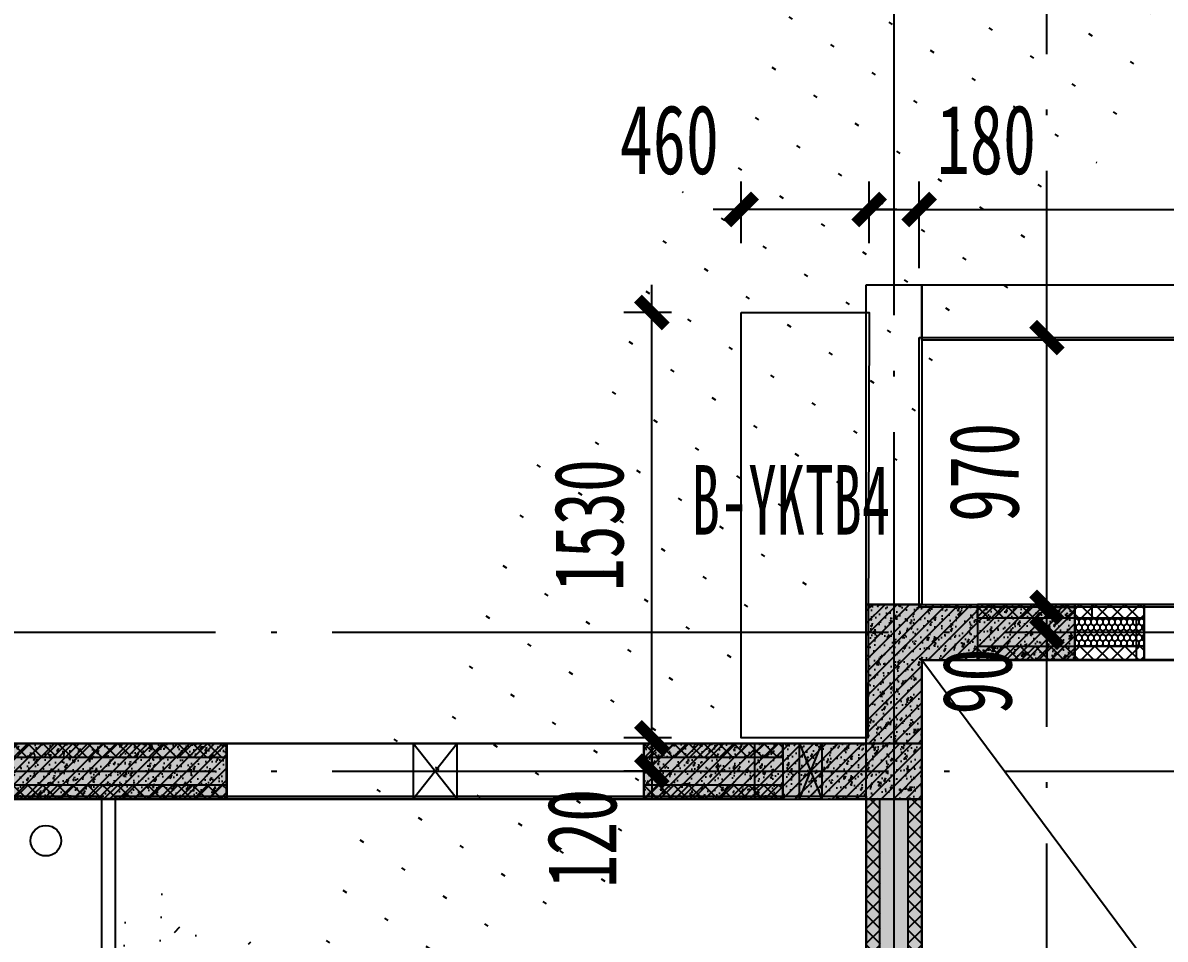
# Model space of a CAD drawing. Extents: x -3200779283 to -8106663, y 659664 to 1123462.
# Drawn here: x -8165133 to -8161025, y 937920 to 941217 of the extents above; entities that cross this region are included whole.
import ezdxf
from ezdxf.enums import TextEntityAlignment as Align

# ---------------------------------------------------------------- set-up
doc = ezdxf.new("R2010")
doc.units = 0
doc.header["$LTSCALE"] = 1000
doc.header["$MEASUREMENT"] = 0
for name, pattern in [('125-墙体$0$CONTINOUS', [0]), ('125-核心筒-标准层$0$CONTINOUS', [0]), ('3#-轴线$0$DOTE', [2.4200000000000004, 2, -0.2, 0.02, -0.2]), ('3#4#5#$0$DASH', [0.35, 0.25, -0.1]), ('DASH', [0.35, 0.25, -0.1])]:
    doc.linetypes.add(name, pattern=pattern)
doc.layers.get('Defpoints').update_dxf_attribs({"color": 30, "linetype": 'DASH'})
for name, color, linetype in [('125-墙体$0$S-SLAB-HOLE', 5, 'Continuous'), ('125-墙体$0$S-WALL', 40, 'Continuous'), ('125-墙体$0$S-WALL-BEAM', 120, 'Continuous'), ('125-墙体$0$S-WALL-COLU', 252, '125-墙体$0$CONTINOUS'), ('125-墙体$0$S-WALL-COLU-HATC', 16, 'Continuous'), ('125-墙体$0$S-WALL-HATC', 253, 'Continuous'), ('125-墙体$0$提结构条件', 7, 'Continuous'), ('125-墙体$0$暖-首层和标准层暖通套管_TZ$0$H-暖洞-穿梁', 3, 'Continuous'), ('125-核心筒-标准层$0$HATCH', 254, 'Continuous'), ('125-核心筒-标准层$0$S-SLAB-HOLE', 5, 'Continuous'), ('125-核心筒-标准层$0$S-WALL', 40, 'Continuous'), ('125-核心筒-标准层$0$S-WALL-BEAM', 120, 'Continuous'), ('125-核心筒-标准层$0$S-WALL-COLU', 252, '125-核心筒-标准层$0$CONTINOUS'), ('125-核心筒-标准层$0$S-WALL-COLU-HATC', 16, 'Continuous'), ('125-核心筒-标准层$0$S-WALL-HATC', 253, 'Continuous'), ('3#-轴线$0$A-ANNO-DOTE', 10, '3#-轴线$0$DOTE'), ('3#4#5#$0$00-板边线', 7, 'Continuous'), ('3#4#5#$0$PC-SLAB', 6, '3#4#5#$0$DASH'), ('3#4#5#$0$S-ANNO-TEXT', 7, 'Continuous'), ('3#4#5#$0$S-DIMS-SLAB', 120, 'Continuous'), ('3#4#5#$0$S-PC-FQ', 4, 'Continuous'), ('3#4#5#$0$S-PC-FQ-WYQ', 4, 'Continuous'), ('3#4#5#$0$S-PC-SLAB', 6, 'Continuous'), ('3#4#5#$0$S-WALL-HATC', 253, 'Continuous')]:
    doc.layers.add(name, color=color, linetype=linetype)
doc.styles.add('3#4#5#$0$外部参照 1$0$宋体', font='', dxfattribs={"width": 0.8})
doc.styles.add('3#4#5#$0$楷体', font='', dxfattribs={"width": 0.7})
doc.styles.get('3#4#5#$0$外部参照 1$0$宋体').set_extended_font_data('SimSun')
doc.styles.get('3#4#5#$0$楷体').set_extended_font_data('KaiTi_GB2312')
doc.dimstyles.new('3#4#5#$0$TSSD_100_100', dxfattribs={"dimtxt": 250, "dimasz": 100, "dimexe": 100, "dimexo": 250, "dimgap": 100, "dimtad": 1, "dimdec": 0, "dimzin": 0, "dimdsep": 46, "dimtxsty": '3#4#5#$0$楷体', "dimblk": '3#4#5#$0$_ArchTick', "dimcen": 0, "dimdle": 100, "dimclrt": 7, "dimadec": 0, "dimazin": 0, "dimtfac": 1, "dimtdec": 0, "dimtix": 1, "dimtmove": 2, "dimatfit": 3, "dimfxl": 1, "dimtolj": 1, "dimtzin": 0, "dimarcsym": 0})
pattern_1 = [(225, (-650407.2216447918, -531464.0182287013), (26.94076836320745, -26.94076836320746), []), (315, (-650407.2216447918, -531464.0182287013), (26.94076836320746, 26.94076836320745), [])]
pattern_2 = [(225, (-650407.2216447843, -531614.0182259246), (26.94076836320745, -26.94076836320746), []), (315, (-650407.2216447843, -531614.0182259246), (26.94076836320746, 26.94076836320745), [])]
pattern_3 = [(269.994290487128, (110828.0983717282, 3091305.449310958), (10.82344901253679, -18.75107864760912), [12.5, -25]), (29.99429048712797, (110828.0983717282, 3091305.449310958), (10.82718595092106, 18.74892112522701), [12.5, -25]), (329.994290487128, (110828.0983717282, 3091305.449310958), (21.65063496345785, -0.002157522382106803), [-25, 12.5])]

# ---------------------------------------------------------------- blocks, each defined once
blk = doc.blocks.new('3#4#5#$0$B-YNQ2')
at = {"layer": '3#4#5#$0$S-PC-FQ-WYQ'}
h = blk.add_hatch(dxfattribs=at)
h.set_pattern_fill('ANSI37', color=256, scale=12, angle=90)
h.set_pattern_definition([(135, (-988908.0325066783, 837089.8351959386), (-26.94076836320746, -26.94076836320745), []), (225, (-988908.0325066783, 837089.8351959386), (26.94076836320745, -26.94076836320746), [])])
h.paths.add_polyline_path([(-127105.3843353875, 321688.4222274119), (-127055.3843353875, 321688.4222274119), (-127055.6225355351, 324388.4186985985), (-127105.6225355351, 324388.4186985985)])
h = blk.add_hatch(dxfattribs=at)
h.set_pattern_fill('ANSI37', color=256, scale=12, angle=90)
h.set_pattern_definition([(135, (-988758.0325094552, 837089.835195946), (-26.94076836320746, -26.94076836320745), []), (225, (-988758.0325094552, 837089.835195946), (26.94076836320745, -26.94076836320746), [])])
h.paths.add_polyline_path([(-126955.3843381647, 321688.4222274194), (-126905.3843381647, 321688.4222274194), (-126905.6225383123, 324388.418698606), (-126955.6225383123, 324388.418698606)])
for points in [[(-127105.3843353875, 321688.4222274119), (-127055.3843353875, 321688.4222274119), (-127055.6225355351, 324388.4186985985), (-127105.6225355351, 324388.4186985985)], [(-127105.6225358211, 324388.4186985985), (-126905.6225354774, 324388.4186985985), (-126905.3843353298, 321688.4222274194), (-127105.3843356734, 321688.4222274194)], [(-126955.3843381647, 321688.4222274194), (-126905.3843381647, 321688.4222274194), (-126905.6225383123, 324388.418698606), (-126955.6225383123, 324388.418698606)]]:
    blk.add_lwpolyline(points, close=True, dxfattribs=at)
blk = doc.blocks.new('3#4#5#$0$B-YWQ2')
at = {"layer": '3#4#5#$0$S-PC-FQ-WYQ'}
h = blk.add_hatch(dxfattribs=at)
h.set_pattern_fill('ANSI37', color=256, scale=12, angle=180)
h.set_pattern_definition([(225, (-655807.1767984, -531964.0314528265), (26.94076836320745, -26.94076836320746), []), (315, (-655807.1767984, -531964.0314528265), (26.94076836320746, 26.94076836320745), [])])
h.paths.add_polyline_path([(-141605.7606210168, 329838.3781581313), (-141605.7606210168, 329888.3781581313), (-142605.76030106, 329888.3785183162), (-142605.76030106, 329838.3785183162)])
h = blk.add_hatch(dxfattribs=at)
h.set_pattern_fill('ANSI37', color=256, scale=12, angle=180)
h.set_pattern_definition([(225, (-653107.1819316256, -531964.0318592056), (26.94076836320745, -26.94076836320746), []), (315, (-653107.1819316256, -531964.0318592056), (26.94076836320746, 26.94076836320745), [])])
h.paths.add_polyline_path([(-139605.8072693339, 329838.3779761113), (-139605.8072693339, 329888.3779761113), (-140105.7606210243, 329888.3781071344), (-140105.7606210243, 329838.3781071344)])
h = blk.add_hatch(dxfattribs=at)
h.set_pattern_fill('ANSI37', color=256, scale=12, angle=180)
h.set_pattern_definition([(225, (-655807.1767983926, -532114.0314500495), (26.94076836320745, -26.94076836320746), []), (315, (-655807.1767983926, -532114.0314500495), (26.94076836320746, 26.94076836320745), [])])
h.paths.add_polyline_path([(-141605.7606210094, 329688.3781609085), (-141605.7606210094, 329738.3781609085), (-142605.7603010526, 329738.3785210934), (-142605.7603010526, 329688.3785210934)])
h = blk.add_hatch(dxfattribs=at)
h.set_pattern_fill('ANSI37', color=256, scale=12, angle=180)
h.set_pattern_definition([(225, (-653107.1819316181, -532114.0318564288), (26.94076836320745, -26.94076836320746), []), (315, (-653107.1819316181, -532114.0318564288), (26.94076836320746, 26.94076836320745), [])])
h.paths.add_polyline_path([(-139605.8072693264, 329688.3779788885), (-139605.8072693264, 329738.3779788885), (-140105.7606210168, 329738.3781099116), (-140105.7606210168, 329688.3781099116)])
for points in [[(-141605.7606210168, 329838.3781581313), (-141605.7606210168, 329888.3781581313), (-142605.76030106, 329888.3785183162), (-142605.76030106, 329838.3785183162)], [(-142605.7603010526, 329688.3785208075), (-142605.7603010526, 329888.3785211511), (-141605.7606210168, 329888.3781609662), (-141605.7606210168, 329688.3781606226)], [(-141605.7606210168, 329888.3782881502), (-140105.7606888157, 329888.3782833477), (-140105.7606888157, 329688.378028636), (-141605.7606210168, 329688.3780334386)], [(-139605.8072693339, 329838.3779761113), (-139605.8072693339, 329888.3779761113), (-140105.7606210243, 329888.3781071344), (-140105.7606210243, 329838.3781071344)], [(-140105.7606210168, 329688.3781096257), (-140105.7606210168, 329888.3781099693), (-139605.8072693339, 329888.3779789462), (-139605.8072693339, 329688.3779786025)], [(-141605.7606210094, 329688.3781609085), (-141605.7606210094, 329738.3781609085), (-142605.7603010526, 329738.3785210934), (-142605.7603010526, 329688.3785210934)], [(-139605.8072693264, 329688.3779788885), (-139605.8072693264, 329738.3779788885), (-140105.7606210168, 329738.3781099116), (-140105.7606210168, 329688.3781099116)]]:
    blk.add_lwpolyline(points, close=True, dxfattribs=at)
blk = doc.blocks.new('3#4#5#$0$B-YWQ3')
at = {"layer": '3#4#5#$0$S-PC-FQ'}
h = blk.add_hatch(dxfattribs=at)
h.set_pattern_fill('HONEY', color=6, scale=100, angle=-90.00570951287202)
h.set_pattern_definition(pattern_3)
h.paths.add_polyline_path([(-138305.9950628587, 330338.3942316874), (-138306.0050278385, 330238.3942321839), (-138556.0100336152, 330238.3917263955), (-138556.0000686354, 330338.391725899)])
h = blk.add_hatch(dxfattribs=at)
h.set_pattern_fill('HONEY', color=6, scale=100, angle=-90.00570951287202)
h.set_pattern_definition(pattern_3)
h.paths.add_polyline_path([(-137306.0050511253, 330338.3942316874), (-137305.9950861455, 330238.3942321839), (-137055.9900803688, 330238.3917263955), (-137056.0000453486, 330338.391725899)])
at = {"layer": '3#4#5#$0$S-PC-FQ-WYQ'}
h = blk.add_hatch(dxfattribs=at)
h.set_pattern_fill('ANSI37', color=256, scale=12, angle=180)
h.set_pattern_definition(pattern_1)
h.paths.add_polyline_path([(-138905.8095192583, 330388.3917027524), (-138905.8095192583, 330338.3917027524), (-138306.0000686279, 330338.3917424412), (-138306.0000686279, 330388.3917424412)])
h = blk.add_hatch(dxfattribs=at)
h.set_pattern_fill('ANSI37', color=256, scale=12, angle=180)
h.set_pattern_definition(pattern_1)
h.paths.add_polyline_path([(-136705.800822203, 330338.3917027524), (-136705.800822203, 330388.3917027524), (-137306.0000686428, 330388.3917424412), (-137306.0000686428, 330338.3917424412)])
h = blk.add_hatch(dxfattribs=at)
h.set_pattern_fill('ANSI37', color=256, scale=12, angle=180)
h.set_pattern_definition(pattern_2)
h.paths.add_polyline_path([(-138905.8095192658, 330238.3917055296), (-138905.8095192658, 330188.3917055296), (-138306.0000686354, 330188.3917452184), (-138306.0000686354, 330238.3917452184)])
h = blk.add_hatch(dxfattribs=at)
h.set_pattern_fill('ANSI37', color=256, scale=12, angle=180)
h.set_pattern_definition(pattern_2)
h.paths.add_polyline_path([(-136705.8008221956, 330188.3917055296), (-136705.8008221956, 330238.3917055296), (-137306.0000686354, 330238.3917452184), (-137306.0000686354, 330188.3917452184)])
at = {"layer": '3#4#5#$0$S-PC-FQ', "color": 6}
for points in [[(-138305.9950628587, 330338.3942316874), (-138306.0050278385, 330238.3942321839), (-138556.0100336152, 330238.3917263955), (-138556.0000686354, 330338.391725899)], [(-137306.0050511253, 330338.3942316874), (-137305.9950861455, 330238.3942321839), (-137055.9900803688, 330238.3917263955), (-137056.0000453486, 330338.391725899)]]:
    blk.add_lwpolyline(points, close=True, dxfattribs=at)
at = {"layer": '3#4#5#$0$S-PC-FQ-WYQ'}
for points in [[(-138306.0000686354, 330188.3917449325), (-138306.0000686354, 330388.3917452762), (-138905.8095192583, 330388.3917055874), (-138905.8095192583, 330188.3917052437)], [(-138905.8095192583, 330338.3917027524), (-138905.8095192583, 330388.3917027524), (-138306.0000686279, 330388.3917424412), (-138306.0000686279, 330338.3917424412)], [(-138306.0000453486, 330388.3917424412), (-137306.0000686354, 330388.3917424412), (-137306.0000686354, 330188.3917449325), (-138306.0000453486, 330188.3917449325)], [(-137306.0000686354, 330188.3917449325), (-137306.0000686354, 330388.3917452762), (-136705.800822203, 330388.3917055874), (-136705.800822203, 330188.3917052437)], [(-136705.800822203, 330338.3917027524), (-136705.800822203, 330388.3917027524), (-137306.0000686428, 330388.3917424412), (-137306.0000686428, 330338.3917424412)], [(-138905.8095192658, 330188.3917055296), (-138905.8095192658, 330238.3917055296), (-138306.0000686354, 330238.3917452184), (-138306.0000686354, 330188.3917452184)], [(-136705.8008221956, 330188.3917055296), (-136705.8008221956, 330238.3917055296), (-137306.0000686354, 330238.3917452184), (-137306.0000686354, 330188.3917452184)]]:
    blk.add_lwpolyline(points, close=True, dxfattribs=at)
blk = doc.blocks.new('3#4#5#$0$A$C53EF3948')
at = {"layer": '3#4#5#$0$S-PC-FQ-WYQ'}
for name, p in [('3#4#5#$0$B-YWQ3', (148006.0000690809, -329888.3812170064)), ('3#4#5#$0$B-YWQ2', (148006.0000690809, -329888.3812170064)), ('3#4#5#$0$B-YNQ2', (135805.1797479162, -324588.5839899576))]:
    blk.add_blockref(name, p, dxfattribs=at)
blk = doc.blocks.new('3#4#5#$0$_ArchTick')
at = {"color": 0, "linetype": 'ByBlock', "const_width": 0.4}
blk.add_lwpolyline([(-0.5, -0.5), (0.5, 0.5)], dxfattribs=at)
blk = doc.blocks.new('*D943')
at = {"layer": '3#4#5#$0$S-DIMS-SLAB', "color": 0, "lineweight": -2, "transparency": 16777216}
for p, q in [((8890.240622541343, 13009.88221388761), (8890.240622541343, 13320.70218294321)), ((11510.43395399133, 13009.88221388761), (11510.43395399133, 13320.70218294321)), ((8790.240622541343, 13220.70218294321), (11610.43395399133, 13220.70218294321))]:
    blk.add_line(p, q, dxfattribs=at)
at = {"layer": 'Defpoints', "color": 0, "transparency": 16777216}
for p in [(11510.43395399133, 13220.70218294321), (8890.240622541343, 12759.88221388761), (11510.43395399133, 12759.88221388761)]:
    blk.add_point(p, dxfattribs=at)
at = {"layer": '3#4#5#$0$S-DIMS-SLAB', "color": 0, "lineweight": -2, "transparency": 16777216, "xscale": 100, "yscale": 100, "zscale": 100, "rotation": 180}
blk.add_blockref('3#4#5#$0$_ArchTick', (8890.240622541343, 13220.70218294321), dxfattribs=at)
at = {"layer": '3#4#5#$0$S-DIMS-SLAB', "color": 0, "lineweight": -2, "transparency": 16777216, "xscale": 100, "yscale": 100, "zscale": 100}
blk.add_blockref('3#4#5#$0$_ArchTick', (11510.43395399133, 13220.70218294321), dxfattribs=at)
at = {"layer": '3#4#5#$0$S-DIMS-SLAB', "color": 7, "transparency": 16777216, "insert": (10200.33728826634, 13445.70218294321), "char_height": 250, "attachment_point": 5, "style": '3#4#5#$0$楷体'}
blk.add_mtext('\\A1;2620', dxfattribs=at)
blk = doc.blocks.new('*D945')
at = {"layer": '3#4#5#$0$S-DIMS-SLAB', "color": 0, "lineweight": -2, "transparency": 16777216}
for p, q in [((8250.01515766402, 13099.82730366266), (8250.01515766402, 13320.70218294321)), ((8710.434080784733, 13099.82730366266), (8710.434080784733, 13320.70218294321)), ((8810.434080784733, 13220.70218294321), (8150.01515766402, 13220.70218294321))]:
    blk.add_line(p, q, dxfattribs=at)
at = {"layer": 'Defpoints', "color": 0, "transparency": 16777216}
for p in [(8250.01515766402, 13220.70218294321), (8250.01515766402, 12849.82730366266), (8710.434080784733, 12849.82730366266)]:
    blk.add_point(p, dxfattribs=at)
at = {"layer": '3#4#5#$0$S-DIMS-SLAB', "color": 0, "lineweight": -2, "transparency": 16777216, "xscale": 100, "yscale": 100, "zscale": 100, "rotation": 180}
blk.add_blockref('3#4#5#$0$_ArchTick', (8250.01515766402, 13220.70218294321), dxfattribs=at)
at = {"layer": '3#4#5#$0$S-DIMS-SLAB', "color": 0, "lineweight": -2, "transparency": 16777216, "xscale": 100, "yscale": 100, "zscale": 100}
blk.add_blockref('3#4#5#$0$_ArchTick', (8710.434080784733, 13220.70218294321), dxfattribs=at)
at = {"layer": '3#4#5#$0$S-DIMS-SLAB', "color": 7, "transparency": 16777216, "insert": (7991.938234587084, 13470.70218294321), "char_height": 250, "attachment_point": 5, "style": '3#4#5#$0$楷体'}
blk.add_mtext('\\A1;460', dxfattribs=at)
blk = doc.blocks.new('*D947')
at = {"layer": '3#4#5#$0$S-DIMS-SLAB', "color": 0, "lineweight": -2, "transparency": 16777216}
for p, q in [((7928.881143278679, 11219.72477412675), (7928.881143278679, 12949.83167717327)), ((8000.004708874219, 12849.83167717327), (7828.881143278679, 12849.83167717327)), ((8000.004708874217, 11319.72477412675), (7828.881143278679, 11319.72477412675))]:
    blk.add_line(p, q, dxfattribs=at)
at = {"layer": 'Defpoints', "color": 0, "transparency": 16777216}
for p in [(7928.881143278679, 12849.83167717327), (8250.004708874218, 12849.83167717327), (8250.004708874218, 11319.72477412675)]:
    blk.add_point(p, dxfattribs=at)
at = {"layer": '3#4#5#$0$S-DIMS-SLAB', "color": 0, "lineweight": -2, "transparency": 16777216, "xscale": 100, "yscale": 100, "zscale": 100}
for p, rotation in [((7928.881143278679, 12849.83167717327), 90), ((7928.881143278679, 11319.72477412675), 270)]:
    blk.add_blockref('3#4#5#$0$_ArchTick', p, dxfattribs=dict(at, rotation=rotation))
at = {"layer": '3#4#5#$0$S-DIMS-SLAB', "color": 7, "transparency": 16777216, "insert": (7703.881143278681, 12084.77822565001), "char_height": 250, "attachment_point": 5, "rotation": 90, "style": '3#4#5#$0$楷体'}
blk.add_mtext('\\A1;1530', dxfattribs=at)
blk = doc.blocks.new('*D948')
at = {"layer": '3#4#5#$0$S-DIMS-SLAB', "color": 0, "lineweight": -2, "transparency": 16777216}
for p, q in [((9350.000196750543, 11689.87114807763), (9350.000196750541, 12859.88221388762)), ((9349.998255651826, 12759.88221388762), (9450.000196750541, 12759.88221388762)), ((9349.998255651826, 11789.87114807763), (9450.000196750543, 11789.87114807763))]:
    blk.add_line(p, q, dxfattribs=at)
at = {"layer": 'Defpoints', "color": 0, "transparency": 16777216}
for p in [(9099.998255651826, 12759.88221388762), (9350.000196750541, 12759.88221388762), (9099.998255651826, 11789.87114807763)]:
    blk.add_point(p, dxfattribs=at)
at = {"layer": '3#4#5#$0$S-DIMS-SLAB', "color": 0, "lineweight": -2, "transparency": 16777216, "xscale": 100, "yscale": 100, "zscale": 100}
for p, rotation in [((9350.000196750541, 12759.88221388762), 90), ((9350.000196750543, 11789.87114807763), 270)]:
    blk.add_blockref('3#4#5#$0$_ArchTick', p, dxfattribs=dict(at, rotation=rotation))
at = {"layer": '3#4#5#$0$S-DIMS-SLAB', "color": 7, "transparency": 16777216, "insert": (9125.000196750543, 12274.87668098262), "char_height": 250, "attachment_point": 5, "rotation": 90, "style": '3#4#5#$0$楷体'}
blk.add_mtext('\\A1;970', dxfattribs=at)
blk = doc.blocks.new('3#4#5#$0$悬挑板-北侧')
at = {"layer": '3#4#5#$0$S-PC-SLAB'}
for points in [[(-262899.7262011849, 92469.8665362058), (-262439.3072780642, 92469.8665362058), (-262444.4097202264, 90939.76404641056), (-262899.738294493, 90939.76400666893)], [(-262259.5007363076, 92379.92144643073), (-259639.3074048576, 92379.92144643073), (-259639.3074048576, 91409.91038062074), (-262259.5007363076, 91409.91038062074)]]:
    blk.add_lwpolyline(points, close=True, dxfattribs=at)
blk = doc.blocks.new('*D977')
at = {"layer": '3#4#5#$0$S-DIMS-SLAB', "color": 0, "lineweight": -2, "transparency": 16777216}
for p, q in [((9350.000196750658, 11789.8716690816), (9350.000196750658, 11889.8716690816)), ((9349.998255651826, 11789.8716690816), (9450.000196750658, 11789.8716690816)), ((9350.000196750658, 11699.72141040708), (9350.000196750658, 11789.8716690816)), ((9349.998255651826, 11699.72141040708), (9450.000196750658, 11699.72141040708)), ((9350.000196750658, 11699.72141040708), (9350.000196750658, 11599.72141040708))]:
    blk.add_line(p, q, dxfattribs=at)
at = {"layer": 'Defpoints', "color": 0, "transparency": 16777216}
for p in [(9099.998255651826, 11789.8716690816), (9350.000196750658, 11789.8716690816), (9099.998255651826, 11699.72141040708)]:
    blk.add_point(p, dxfattribs=at)
at = {"layer": '3#4#5#$0$S-DIMS-SLAB', "color": 0, "lineweight": -2, "transparency": 16777216, "xscale": 100, "yscale": 100, "zscale": 100}
for p, rotation in [((9350.000196750658, 11789.8716690816), 270), ((9350.000196750658, 11699.72141040708), 90)]:
    blk.add_blockref('3#4#5#$0$_ArchTick', p, dxfattribs=dict(at, rotation=rotation))
at = {"layer": '3#4#5#$0$S-DIMS-SLAB', "color": 7, "transparency": 16777216, "insert": (9100.000196750538, 11522.41371809941), "char_height": 250, "attachment_point": 5, "rotation": 90, "style": '3#4#5#$0$楷体'}
blk.add_mtext('\\A1;90', dxfattribs=at)
blk = doc.blocks.new('*D989')
at = {"layer": '3#4#5#$0$S-DIMS-SLAB', "color": 0, "lineweight": -2, "transparency": 16777216}
for p, q in [((7928.881143278912, 11319.86512296481), (7928.881143278912, 11419.86512296481)), ((8000.004708874217, 11319.86512296481), (7828.881143278912, 11319.86512296481)), ((7928.881143278912, 11319.86512296481), (7928.881143278912, 11199.99999999977)), ((8000.004708874217, 11199.99999999977), (7828.881143278912, 11199.99999999977)), ((7928.881143278912, 11199.99999999977), (7928.881143278912, 11099.99999999977))]:
    blk.add_line(p, q, dxfattribs=at)
at = {"layer": 'Defpoints', "color": 0, "transparency": 16777216}
for p in [(8250.004708874218, 11319.86512296481), (7928.881143278912, 11199.99999999977), (8250.004708874218, 11199.99999999977)]:
    blk.add_point(p, dxfattribs=at)
at = {"layer": '3#4#5#$0$S-DIMS-SLAB', "color": 0, "lineweight": -2, "transparency": 16777216, "xscale": 100, "yscale": 100, "zscale": 100}
for p, rotation in [((7928.881143278912, 11319.86512296481), 270), ((7928.881143278912, 11199.99999999977), 90)]:
    blk.add_blockref('3#4#5#$0$_ArchTick', p, dxfattribs=dict(at, rotation=rotation))
at = {"layer": '3#4#5#$0$S-DIMS-SLAB', "color": 7, "transparency": 16777216, "insert": (7678.881143278792, 10958.0769230767), "char_height": 250, "attachment_point": 5, "rotation": 90, "style": '3#4#5#$0$楷体'}
blk.add_mtext('\\A1;120', dxfattribs=at)
blk = doc.blocks.new('*D990')
at = {"layer": '3#4#5#$0$S-DIMS-SLAB', "color": 0, "lineweight": -2, "transparency": 16777216}
for p, q in [((8710.434080784733, 13099.82730366266), (8710.434080784733, 13320.70218294321)), ((8890.240622541343, 13009.88221388761), (8890.240622541343, 13320.70218294321)), ((8710.434080784733, 13220.70218294321), (8610.434080784733, 13220.70218294321)), ((8710.434080784733, 13220.70218294321), (8890.240622541343, 13220.70218294321)), ((8890.240622541343, 13220.70218294321), (8990.240622541343, 13220.70218294321))]:
    blk.add_line(p, q, dxfattribs=at)
at = {"layer": 'Defpoints', "color": 0, "transparency": 16777216}
for p in [(8890.240622541343, 13220.70218294321), (8710.434080784733, 12849.82730366266), (8890.240622541343, 12759.88221388761)]:
    blk.add_point(p, dxfattribs=at)
at = {"layer": '3#4#5#$0$S-DIMS-SLAB', "color": 0, "lineweight": -2, "transparency": 16777216, "xscale": 100, "yscale": 100, "zscale": 100}
blk.add_blockref('3#4#5#$0$_ArchTick', (8710.434080784733, 13220.70218294321), dxfattribs=at)
at = {"layer": '3#4#5#$0$S-DIMS-SLAB', "color": 0, "lineweight": -2, "transparency": 16777216, "xscale": 100, "yscale": 100, "zscale": 100, "rotation": 180}
blk.add_blockref('3#4#5#$0$_ArchTick', (8890.240622541343, 13220.70218294321), dxfattribs=at)
at = {"layer": '3#4#5#$0$S-DIMS-SLAB', "color": 7, "transparency": 16777216, "insert": (9132.163699464407, 13470.70218294321), "char_height": 250, "attachment_point": 5, "style": '3#4#5#$0$楷体'}
blk.add_mtext('\\A1;180', dxfattribs=at)
blk = doc.blocks.new('3#4#5#$0$ban111')
at = {"layer": '3#4#5#$0$S-WALL-HATC', "ltscale": 100}
h = blk.add_hatch(dxfattribs=at)
h.set_pattern_fill('AR-CONC', color=256, scale=25, angle=-360.0000000000001, style=0)
h.set_pattern_definition([(49.99999999999994, (-2021081921.688322, 37341211722.80318), (179.3150456501884, -15.68803374564894), [18.75, -206.25]), (355, (-2021081921.688322, 37341211722.80318), (-34.68783340324983, 188.048033425003), [15, -165]), (100.4513999999999, (-2021081906.745402, 37341211721.49584), (144.6273454285055, 172.3598855152383), [15.93504749999993, -175.2855279999988]), (46.18419999999992, (-2021081921.688322, 37341211772.80318), (266.8102621564111, -41.37975358225476), [28.125, -309.3749999999999]), (96.63559999999993, (-2021081899.454136, 37341211769.35485), (233.6656763871761, 243.5294677251102), [23.90257199999984, -262.9282499999974]), (351.1841999999999, (-2021081921.688322, 37341211772.80318), (233.665486283407, 243.5296502313309), [22.49999999999984, -247.4999999999987]), (20.99999999999995, (-2021081896.688322, 37341211760.30318), (149.2267630296153, -100.6547226663348), [18.75, -206.25]), (326, (-2021081896.688322, 37341211760.30318), (60.8288329803956, 181.2875112617132), [15, -165]), (71.45139999999999, (-2021081884.252764, 37341211751.91528), (210.0556571453726, 80.63262417748791), [15.9350475, -175.285528]), (37.49999999999994, (-2021081921.688322, 37341211722.80318), (3.039963829322741, 83.22346345782788), [0, -162.9999999999988, 0, -167.4999999999988, 0, -165.6249999999988]), (7.499999999999932, (-2021081921.688322, 37341211722.80318), (65.76738436053724, 98.60292797059), [0, -95.5, 0, -159.25, 0, -63.125]), (327.4999999999999, (-2021081977.438322, 37341211722.80318), (133.4556090431022, -5.638717933595058), [0, -62.49999999999999, 0, -195, 0, -258.7499999999999]), (317.4999999999999, (-2021082002.438322, 37341211722.80318), (145.7965423355966, 25.0262455830793), [0, -81.25, 0, -129.5, 0, -183.75])])
h.paths.add_polyline_path([(-225982.0008890695, 409975.0001695258), (-225932.0008433646, 409975.0001634318), (-225932.0009347743, 412975.0000455689), (-225982.0009804791, 412975.0000516628)])
at = {"layer": '3#4#5#$0$S-PC-SLAB'}
for points in [[(-228982.0009347743, 409965.0000553694), (-228982.0009347743, 412985.0000553694), (-225982.0009347743, 412985.0000553694), (-225982.0009347743, 409965.0000553694)], [(-225932.0008750532, 409965.0001437321), (-225932.0008750532, 412985.0001437321), (-223232.0008750532, 412985.0001437321), (-223232.0008750532, 409965.0001437321)]]:
    blk.add_lwpolyline(points, close=True, dxfattribs=at)
at = {"layer": '3#4#5#$0$S-WALL-HATC', "ltscale": 100}
blk.add_lwpolyline([(-225982.0008890695, 409975.0001695258), (-225932.0008433646, 409975.0001634318), (-225932.0009347743, 412975.0000455689), (-225982.0009804791, 412975.0000516628)], close=True, dxfattribs=at)
blk = doc.blocks.new('3#4#5#$0$5#')
at = {"layer": '3#4#5#$0$S-ANNO-TEXT'}
blk.add_blockref('3#4#5#$0$ban111', (378828.8026710108, -247399.8572734847), dxfattribs=at)
blk = doc.blocks.new('125-墙体$0$tretyyt')
at = {"layer": '125-墙体$0$暖-首层和标准层暖通套管_TZ$0$H-暖洞-穿梁', "color": 5}
for p, q in [((52497.95184686818, 59279.6456090584), (52297.95184694059, 59359.6456090584)), ((52297.95184694059, 59279.6456090584), (52497.95184686818, 59359.6456090584))]:
    blk.add_line(p, q, dxfattribs=at)
blk.add_lwpolyline([(52497.95184686818, 59279.6456090584), (52497.95184686818, 59359.6456090584), (52297.95184694059, 59359.6456090584), (52297.95184694059, 59279.6456090584)], close=True, dxfattribs=at)
blk = doc.blocks.new('125-墙体$0$rtret')
at = {"layer": '125-墙体$0$暖-首层和标准层暖通套管_TZ$0$H-暖洞-穿梁', "color": 3}
for p, q in [((53777.45084473341, 61921.49800726742), (53618.45084473352, 61721.49800733983)), ((53777.45084473341, 61721.49800733983), (53618.45084473352, 61921.49800726742))]:
    blk.add_line(p, q, dxfattribs=at)
blk.add_lwpolyline([(53777.45084473341, 61921.49800726742), (53618.45084473352, 61921.49800726742), (53618.45084473352, 61721.49800733983), (53777.45084473341, 61721.49800733983)], close=True, dxfattribs=at)
blk = doc.blocks.new('125-墙体$0$she')
at = {"layer": '125-墙体$0$提结构条件'}
blk.add_blockref('125-墙体$0$rtret', (-46647.95084473345, -61821.5067575188), dxfattribs=at)
at = {"layer": '125-墙体$0$提结构条件', "xscale": -1, "rotation": 270}
blk.add_blockref('125-墙体$0$tretyyt', (-50919.64560905844, -52397.95078706497), dxfattribs=at)
blk = doc.blocks.new('125-墙体')
at = {"layer": '125-墙体$0$S-WALL-COLU-HATC'}
h = blk.add_hatch(dxfattribs=at)
h.set_pattern_fill('AR-CONC', color=256, scale=10)
h.set_pattern_definition([(49.99999999999999, (14790.72775740876, -241007.8147561451), (71.72601826007535, -6.275213498259511), [7.5, -82.5]), (355, (14790.72775740876, -241007.8147561451), (-13.8751333613, 75.21921337000119), [6, -66]), (100.4514, (14796.70492540876, -241008.3376901451), (57.85093817140216, 68.94395420609536), [6.374018999999982, -70.1142111999997]), (46.18420000000002, (14790.72775740876, -240987.8147561451), (106.7241048625644, -16.55190143290181), [11.24999999999992, -123.7499999999994]), (96.6356, (14799.62143190876, -240989.1940868451), (93.46627055487033, 97.41178709004417), [9.561028799999999, -105.1713]), (351.1842, (14790.72775740876, -240987.8147561451), (93.46619451336272, 97.41186009253246), [9, -99]), (21, (14800.72775740876, -240992.8147561451), (59.69070521184616, -40.26188906653388), [7.5, -82.5]), (326.0000000000001, (14800.72775740876, -240992.8147561451), (24.33153319215817, 72.5150045046853), [6, -66]), (71.4514, (14805.70198070876, -240996.1699167451), (84.02226285814899, 32.25304967099524), [6.374019000000001, -70.1142112]), (37.50000000000001, (14790.72775740876, -241007.8147561451), (1.215985531729067, 33.28938538313115), [0, -65.19999999999999, 0, -67, 0, -66.25]), (7.499999999999999, (14790.72775740876, -241007.8147561451), (26.30695374421486, 39.44117118823603), [0, -38.2, 0, -63.7, 0, -25.25]), (327.5, (14768.42775740876, -241007.8147561451), (53.3822436172409, -2.255487173437976), [0, -25, 0, -78, 0, -103.5]), (317.5, (14758.42775740876, -241007.8147561451), (58.31861693423862, 10.01049823323177), [0, -32.5, 0, -51.8, 0, -73.5])])
h.paths.add_polyline_path([(6300, -99.9995030995342), (6300, 100.0004969004658), (5300, 99.99939752748469), (5300, -100.0006024725153)])
h = blk.add_hatch(dxfattribs=at)
h.set_pattern_fill('ANSI31', color=256, scale=250, style=0)
h.set_pattern_definition([(45, (14790.72775740876, -241007.8147561451), (-22.09708691207961, 22.09708691207961), [])])
h.paths.add_polyline_path([(6300, -99.9995030995342), (6300, 100.0004969004658), (5300, 99.99939752748469), (5300, -100.0006024725153)])
h = blk.add_hatch(dxfattribs=at)
h.set_pattern_fill('AR-CONC', color=256, scale=10)
h.set_pattern_definition([(49.99999999999999, (29394.36241047789, -241007.8141536725), (71.72601826007535, -6.275213498259511), [7.5, -82.5]), (355, (29394.36241047789, -241007.8141536725), (-13.8751333613, 75.21921337000119), [6, -66]), (100.4514, (29400.3395784779, -241008.3370876726), (57.85093817140216, 68.94395420609536), [6.374018999999985, -70.11421119999974]), (46.18420000000002, (29394.36241047789, -240987.8141536725), (106.7241048625644, -16.55190143290181), [11.24999999999993, -123.7499999999994]), (96.6356, (29403.25608497788, -240989.1934843725), (93.46627055487033, 97.41178709004417), [9.561028799999999, -105.1713]), (351.1842, (29394.36241047789, -240987.8141536725), (93.46619451336272, 97.41186009253246), [9, -99]), (21, (29404.36241047789, -240992.8141536725), (59.69070521184616, -40.26188906653388), [7.5, -82.5]), (326.0000000000001, (29404.36241047789, -240992.8141536725), (24.33153319215817, 72.5150045046853), [6, -66]), (71.4514, (29409.33663377789, -240996.1693142726), (84.02226285814899, 32.25304967099524), [6.374019000000001, -70.1142112]), (37.50000000000001, (29394.36241047789, -241007.8141536725), (1.215985531729067, 33.28938538313115), [0, -65.19999999999999, 0, -67, 0, -66.25]), (7.499999999999999, (29394.36241047789, -241007.8141536725), (26.30695374421486, 39.44117118823603), [0, -38.2, 0, -63.7, 0, -25.25]), (327.5, (29372.0624104779, -241007.8141536725), (53.3822436172409, -2.255487173437976), [0, -25, 0, -78, 0, -103.5]), (317.5, (29362.0624104779, -241007.8141536725), (58.31861693423862, 10.01049823323177), [0, -32.5, 0, -51.8, 0, -73.5])])
h.paths.add_polyline_path([(8199.999502355931, -99.99890062701888), (8199.999502355931, 100.0010993729811), (7800, 100), (7800, -100)])
h = blk.add_hatch(dxfattribs=at)
h.set_pattern_fill('ANSI31', color=256, scale=250, style=0)
h.set_pattern_definition([(45, (29394.36241047789, -241007.8141536725), (-22.09708691207961, 22.09708691207961), [])])
h.paths.add_polyline_path([(8199.999502355931, 100.0010993729811), (8199.999502355931, -99.99890062701888), (7800, -100), (7800, 100)])
at = {"layer": '125-墙体$0$S-WALL-HATC'}
for points in [[(6300, 100), (5300, 99.99939752748469), (5300, -100.0006024725153), (6300, -100)], [(8600, -100), (8600, 100), (7800, 100), (7800, -100)]]:
    blk.add_hatch(color=256, dxfattribs=at).paths.add_polyline_path(points)
at = {"layer": '125-墙体$0$S-SLAB-HOLE'}
blk.add_circle((5649.99999997113, -249.9999999994767), 55, dxfattribs=at)
at = {"layer": '125-墙体$0$S-WALL'}
for p, q in [((6300, 100), (5300, 100)), ((6300, -100), (6300, 100)), ((6300, -100), (5300, -100))]:
    blk.add_line(p, q, dxfattribs=at)
blk.add_lwpolyline([(8600, -100), (8600, 100), (7800, 100), (7800, -100), (8600, -100)], close=True, dxfattribs=at)
at = {"layer": '125-墙体$0$S-WALL-BEAM'}
blk.add_lwpolyline([(6300, 100.0003920234158), (6300, -100), (7800, -100.0006024725153), (7800, 99.99978955090045)], close=True, dxfattribs=at)
at = {"layer": '125-墙体$0$S-WALL-COLU', "lineweight": -2}
for points in [[(6300, -99.9995030995342), (6300, 100.0004969004658), (5300, 99.99939752748469), (5300, -100.0006024725153)], [(8199.999502355931, -99.99890062701888), (8199.999502355931, 100.0010993729811), (7800, 100), (7800, -100)]]:
    blk.add_lwpolyline(points, close=True, dxfattribs=at)
blk.add_blockref('125-墙体$0$she', (0, 0))
blk = doc.blocks.new('125-核心筒-标准层')
at = {"layer": '125-核心筒-标准层$0$HATCH'}
h = blk.add_hatch(dxfattribs=at)
h.set_pattern_fill('BRICK1', color=256, scale=20, style=0)
h.set_pattern_definition([(0, (-47688.61209499254, -30845.90377062542), (0, 160), []), (90, (-47688.61209499254, -30845.90377062542), (-160, 160), [160, -160])])
h.paths.add_polyline_path([(-850, 7500.019676210301), (-1100.000091910362, 7500.019676210301), (-1100.000091910362, 7699.999999460415), (-850, 7699.999999460415)])
at = {"layer": '125-核心筒-标准层$0$S-WALL-COLU-HATC'}
h = blk.add_hatch(dxfattribs=at)
h.set_pattern_fill('AR-CONC', color=256, scale=10)
h.set_pattern_definition([(49.99999999999999, (13887.05247968878, -232995.612466133), (71.72601826007535, -6.275213498259511), [7.5, -82.5]), (355, (13887.05247968878, -232995.612466133), (-13.8751333613, 75.21921337000119), [6, -66]), (100.4514, (13893.02964768879, -232996.135400133), (57.85093817140216, 68.94395420609536), [6.374018999999981, -70.11421119999969]), (46.18420000000002, (13887.05247968878, -232975.612466133), (106.7241048625644, -16.55190143290181), [11.24999999999992, -123.7499999999994]), (96.6356, (13895.94615418877, -232976.991796833), (93.46627055487033, 97.41178709004417), [9.561028799999999, -105.1713]), (351.1842, (13887.05247968878, -232975.612466133), (93.46619451336272, 97.41186009253246), [9, -99]), (21, (13897.05247968878, -232980.612466133), (59.69070521184616, -40.26188906653388), [7.5, -82.5]), (326.0000000000001, (13897.05247968878, -232980.612466133), (24.33153319215817, 72.5150045046853), [6, -66]), (71.4514, (13902.02670298878, -232983.967626733), (84.02226285814899, 32.25304967099524), [6.374019000000001, -70.1142112]), (37.50000000000001, (13887.05247968878, -232995.612466133), (1.215985531729067, 33.28938538313115), [0, -65.19999999999999, 0, -67, 0, -66.25]), (7.499999999999999, (13887.05247968878, -232995.612466133), (26.30695374421486, 39.44117118823603), [0, -38.2, 0, -63.7, 0, -25.25]), (327.5, (13864.75247968879, -232995.612466133), (53.3822436172409, -2.255487173437976), [0, -25, 0, -78, 0, -103.5]), (317.5, (13854.75247968879, -232995.612466133), (58.31861693423862, 10.01049823323177), [0, -32.5, 0, -51.8, 0, -73.5])])
h.paths.add_polyline_path([(-1650, 7500), (-1650.015775947366, 7200.000364035135), (-1850.015775947366, 7200.000364035135), (-1850, 7700), (-1100.000091910362, 7699.999999460415), (-1100.000091910362, 7499.999999460648)])
h = blk.add_hatch(dxfattribs=at)
h.set_pattern_fill('ANSI31', color=256, scale=250, style=0)
h.set_pattern_definition([(45, (13887.05247968878, -232995.612466133), (-22.09708691207961, 22.09708691207961), [])])
h.paths.add_polyline_path([(-1650, 7500), (-1650.015775947366, 7200.000364035135), (-1850.015775947366, 7200.000364035135), (-1850, 7700), (-1100.000091910362, 7699.999999460415), (-1100.000091910362, 7499.999999460648)])
h = blk.add_hatch(dxfattribs=at)
h.set_pattern_fill('AR-CONC', color=256, scale=10)
h.set_pattern_definition([(49.99999999999999, (13587.05257159914, -233495.612466133), (71.72601826007535, -6.275213498259511), [7.5, -82.5]), (355, (13587.05257159914, -233495.612466133), (-13.8751333613, 75.21921337000119), [6, -66]), (100.4514, (13593.02973959915, -233496.135400133), (57.85093817140216, 68.94395420609536), [6.374018999999979, -70.11421119999966]), (46.18420000000002, (13587.05257159914, -233475.612466133), (106.7241048625644, -16.55190143290181), [11.24999999999992, -123.7499999999993]), (96.6356, (13595.94624609913, -233476.991796833), (93.46627055487033, 97.41178709004417), [9.561028799999999, -105.1713]), (351.1842, (13587.05257159914, -233475.612466133), (93.46619451336272, 97.41186009253246), [9, -99]), (21, (13597.05257159914, -233480.612466133), (59.69070521184616, -40.26188906653388), [7.5, -82.5]), (326.0000000000001, (13597.05257159914, -233480.612466133), (24.33153319215817, 72.5150045046853), [6, -66]), (71.4514, (13602.02679489914, -233483.967626733), (84.02226285814899, 32.25304967099524), [6.374019000000001, -70.1142112]), (37.50000000000001, (13587.05257159914, -233495.612466133), (1.215985531729067, 33.28938538313115), [0, -65.19999999999999, 0, -67, 0, -66.25]), (7.499999999999999, (13587.05257159914, -233495.612466133), (26.30695374421486, 39.44117118823603), [0, -38.2, 0, -63.7, 0, -25.25]), (327.5, (13564.75257159915, -233495.612466133), (53.3822436172409, -2.255487173437976), [0, -25, 0, -78, 0, -103.5]), (317.5, (13554.75257159915, -233495.612466133), (58.31861693423862, 10.01049823323177), [0, -32.5, 0, -51.8, 0, -73.5])])
h.paths.add_polyline_path([(-1949.999908089638, 7000), (-1950.015684037004, 7000), (-2250.008448640932, 6998.802632443432), (-2249.992672693566, 7198.802632443432), (-1650, 7199.999999460415), (-1650, 6999.999999460648)])
h = blk.add_hatch(dxfattribs=at)
h.set_pattern_fill('ANSI31', color=256, scale=250, style=0)
h.set_pattern_definition([(45, (13587.05257159914, -233495.612466133), (-22.09708691207961, 22.09708691207961), [])])
h.paths.add_polyline_path([(-1949.999908089638, 7000), (-1950.015684037004, 7000), (-2250.008448640932, 6998.802632443432), (-2249.992672693566, 7198.802632443432), (-1650, 7199.999999460415), (-1650, 6999.999999460648)])
at = {"layer": '125-核心筒-标准层$0$S-WALL-HATC'}
for points in [[(-1850, 7700), (-1650, 7500), (-1100.000091910362, 7499.999999460531), (-1100.000091910362, 7699.999999460531)], [(-1850, 7100), (-1650, 7100), (-1650, 7500), (-1850, 7700), (-1850, 7200)], [(-1850, 6634.310774981976), (-1650, 6634.310774981976), (-1650, 7100), (-1850, 7100), (-1850, 7000)], [(-1850, 4000), (-1650, 3800), (-1650, 6634.310774981976), (-1850, 6634.310774981976)]]:
    blk.add_hatch(color=256, dxfattribs=at).paths.add_polyline_path(points)
at = {"layer": '125-核心筒-标准层$0$S-SLAB-HOLE'}
blk.add_lwpolyline([(950, 4000), (-1650, 7500)], dxfattribs=at)
at = {"layer": '125-核心筒-标准层$0$S-WALL'}
for p, q in [((-1850, 7700), (-998.9083805680275, 7700)), ((-1850, 6634.310774981976), (-1850, 7700)), ((-1650, 7500), (-998.9083805680275, 7500)), ((-1650, 7100), (-1650, 7500)), ((-1650, 6634.310774981976), (-1650, 7100)), ((-1850, 3800), (-1850, 6634.310774981976)), ((-1650, 3800), (-1650, 6634.310774981976))]:
    blk.add_line(p, q, dxfattribs=at)
blk.add_lwpolyline([(-850, 7500.019676210301), (-1100.000091910362, 7500.019676210301), (-1100.000091910362, 7699.999999460415), (-850, 7699.999999460415)], close=True, dxfattribs=at)
at = {"layer": '125-核心筒-标准层$0$S-WALL-BEAM'}
for points in [[(-1850.000807691657, 8850.025698073867), (-1650.000807691657, 8850.025698073867), (-1650, 7700), (-1850, 7700)], [(-1650.000807691657, 8650.025698073867), (-1650.000807691657, 8850.025698073867), (949.9992625395535, 8850.027524118588), (949.9992625395535, 8650.027524118588)], [(400, 7499.999803988292), (400, 7700.000196011708), (-1100, 7700.000392023416), (-1100, 7500)]]:
    blk.add_lwpolyline(points, close=True, dxfattribs=at)
at = {"layer": '125-核心筒-标准层$0$S-WALL-COLU', "linetype": 'ByBlock'}
for points in [[(-1650, 7500), (-1650.015775947366, 7200.000364035135), (-1850.015775947366, 7200.000364035135), (-1850, 7700), (-1100.000091910362, 7699.999999460415), (-1100.000091910362, 7499.999999460648), (-1650, 7500)], [(-1949.999908089638, 7000), (-1950.015684037004, 7000), (-2250.008448640932, 6998.802632443432), (-2249.992672693566, 7198.802632443432), (-1650, 7199.999999460415), (-1650, 6999.999999460648), (-1949.999908089638, 7000)]]:
    blk.add_lwpolyline(points, dxfattribs=at)
blk = doc.blocks.new('3#-轴线')
at = {"layer": '3#-轴线$0$A-ANNO-DOTE'}
for points in [[(8700, -3200), (8700, 5500)], [(9250, -7100), (9250, 5500)], [(-3000, 500), (44800, 500)], [(-3000, 0), (44800, 0)]]:
    blk.add_lwpolyline(points, dxfattribs=at)
blk = doc.blocks.new('3#4#5#$0$A$C7C4D4DCF')
at = {"layer": '3#4#5#$0$00-板边线'}
blk.add_blockref('3#4#5#$0$悬挑板-北侧', (271149.7413588489, -79620.03923254312), dxfattribs=at)
at = {"layer": '3#4#5#$0$PC-SLAB', "linetype": 'ByBlock', "style": '3#4#5#$0$外部参照 1$0$宋体', "width": 0.6}
blk.add_text('B-YKTB4', height=250, rotation=359.9999999998562, dxfattribs=at).set_placement((8429.064628146065, 12175.95481178243), align=Align.MIDDLE)
at = {"layer": '3#4#5#$0$S-DIMS-SLAB'}
for base, p2, picture, middle in [((8250.01515766402, 13220.70218294321), (8250.01515766402, 12849.82730366266), '*D945', (7991.938234587084, 13470.70218294321)), ((8890.240622541343, 13220.70218294321), (8890.240622541343, 12759.88221388761), '*D990', (9132.163699464407, 13470.70218294321))]:
    dim = blk.add_linear_dim(base=base, p1=(8710.434080784733, 12849.82730366266), p2=p2, dimstyle='3#4#5#$0$TSSD_100_100', dxfattribs=at)
    dim.commit()
    dim.dimension.update_dxf_attribs({"geometry": picture, "text_midpoint": middle, "dimtype": 128})
dim = blk.add_linear_dim(base=(11510.43395399133, 13220.70218294321), p1=(8890.240622541343, 12759.88221388761), p2=(11510.43395399133, 12759.88221388761), dimstyle='3#4#5#$0$TSSD_100_100', dxfattribs=at)
dim.commit()
dim.dimension.update_dxf_attribs({"geometry": '*D943', "text_midpoint": (10200.33728826634, 13445.70218294321)})
for base, p1, p2, picture, middle in [((7928.881143278679, 12849.83167717327), (8250.004708874214, 11319.72477412675), (8250.004708874214, 12849.83167717326), '*D947', (7703.881143278681, 12084.77822565001)), ((9350.000196750541, 12759.88221388762), (9099.998255651823, 11789.87114807763), (9099.998255651823, 12759.88221388761), '*D948', (9125.000196750543, 12274.87668098262))]:
    dim = blk.add_linear_dim(base=base, p1=p1, p2=p2, angle=90, dimstyle='3#4#5#$0$TSSD_100_100', dxfattribs=at)
    dim.commit()
    dim.dimension.update_dxf_attribs({"geometry": picture, "text_midpoint": middle})
for base, p1, p2, picture, middle in [((9350.000196750658, 11789.8716690816), (9099.998255651823, 11699.72141040707), (9099.998255651823, 11789.87166908159), '*D977', (9100.000196750538, 11522.41371809941)), ((7928.881143278912, 11199.99999999977), (8250.004708874214, 11319.86512296481), (8250.004708874214, 11199.99999999977), '*D989', (7678.881143278792, 10958.0769230767))]:
    dim = blk.add_linear_dim(base=base, p1=p1, p2=p2, angle=90, dimstyle='3#4#5#$0$TSSD_100_100', dxfattribs=at)
    dim.commit()
    dim.dimension.update_dxf_attribs({"geometry": picture, "text_midpoint": middle, "dimtype": 128})

msp = doc.modelspace()

# ---------------------------------------------------------------- block references
for name, p in [('3#-轴线', (-8170700.435511587, 938524.6198560873)), ('125-核心筒-标准层', (-8160250.435511587, 931424.6198560873)), ('125-墙体', (-8170700.435511587, 938524.6198560873))]:
    msp.add_blockref(name, p)
at = {"layer": '3#4#5#$0$S-ANNO-TEXT'}
msp.add_blockref('3#4#5#$0$A$C53EF3948', (-8170800.443592959, 938624.7631010424), dxfattribs=at)
at = {"layer": '3#4#5#$0$S-PC-SLAB'}
msp.add_blockref('3#4#5#$0$5#', (-8317697.236654709, 772849.7631162296), dxfattribs=at)
at = {"layer": '3#4#5#$0$S-PC-SLAB', "color": 1}
msp.add_blockref('3#4#5#$0$A$C7C4D4DCF', (-8170800.443592959, 927324.7630478161), dxfattribs=at)

doc.saveas('drawing.dxf')
